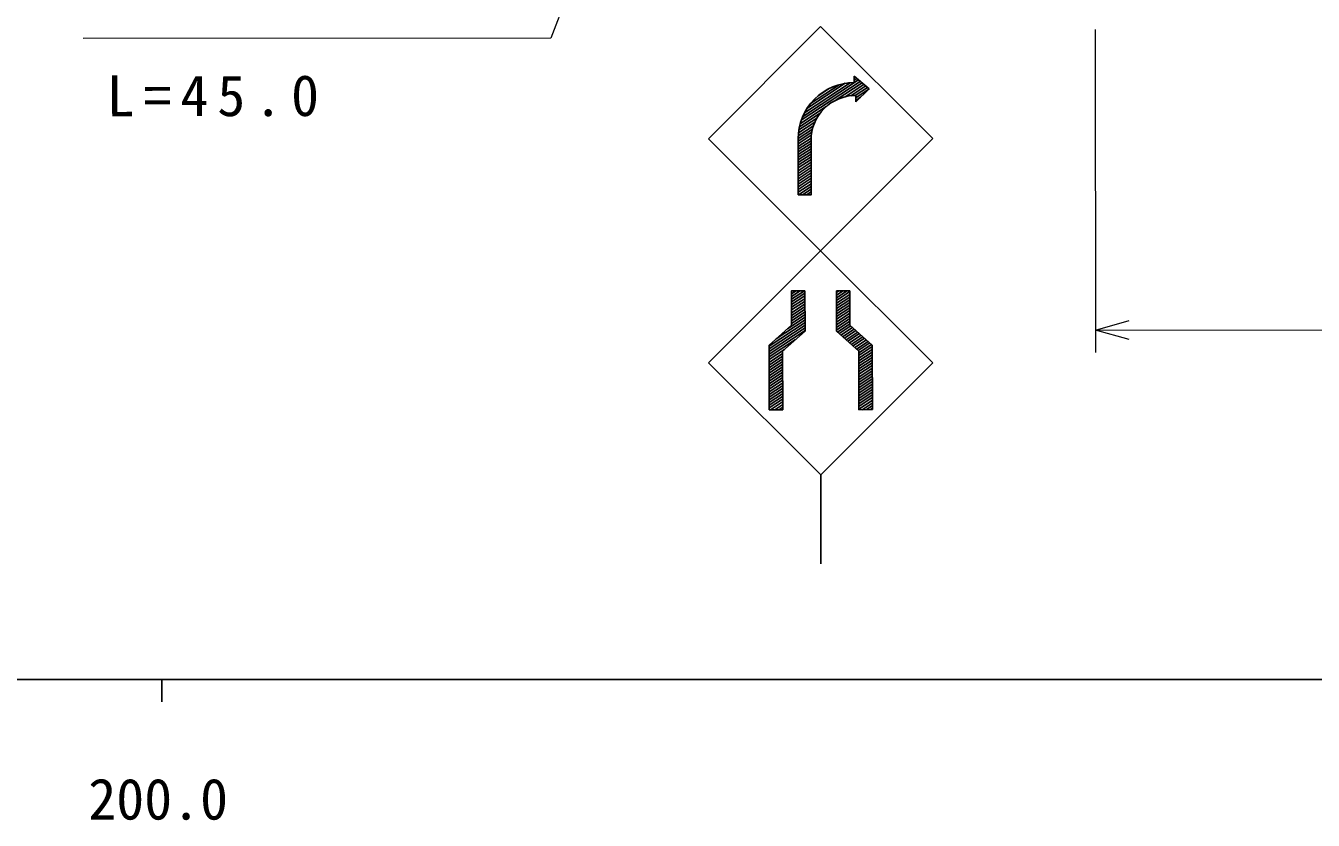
# Model space of a CAD drawing. Units: millimetres, scale not verified. Extents: x 40000 to 680000, y 20000 to 380000.
# Drawn here: x 261936 to 319374, y 198715 to 234156 of the extents above; entities that cross this region are included whole.
import ezdxf
from ezdxf.enums import TextEntityAlignment as Align

# ---------------------------------------------------------------- set-up
doc = ezdxf.new("R2010")
doc.units = ezdxf.units.MM
doc.header["$LTSCALE"] = 1000
for name, color, linetype, lineweight in [('M-STR-HTXT', 7, 'Continuous', 13), ('M-STR-STRC', 7, 'Continuous', 25), ('M-TTL-BAND', 7, 'Continuous', 25)]:
    doc.layers.add(name, color=color, linetype=linetype, lineweight=lineweight)
doc.styles.add('ＭＳ ゴシック', font='')
doc.styles.get('ＭＳ ゴシック').set_extended_font_data('MS Gothic')

msp = doc.modelspace()

# ---------------------------------------------------------------- hatches: boundary and pattern name
at = {"layer": 'M-STR-STRC'}
h = msp.add_hatch(dxfattribs=at)
h.set_pattern_fill('USER', color=256, style=0, pattern_type=2)
h.set_pattern_definition([(213.4043, (299664, 231523), (55.0543, -83.4806), [])])
h.paths.add_polyline_path([(296971, 226620), (296398, 226620), (296396, 229120), (296396, 229163), (296397, 229207), (296399, 229250), (296402, 229294), (296405, 229338), (296409, 229381), (296414, 229424), (296420, 229468), (296426, 229511), (296434, 229554), (296442, 229597), (296450, 229639), (296460, 229682), (296470, 229724), (296481, 229767), (296492, 229809), (296505, 229851), (296518, 229892), (296532, 229934), (296546, 229975), (296561, 230016), (296577, 230056), (296594, 230097), (296611, 230137), (296629, 230176), (296648, 230216), (296668, 230255), (296688, 230294), (296709, 230332), (296730, 230370), (296752, 230407), (296775, 230445), (296798, 230482), (296822, 230518), (296847, 230554), (296872, 230589), (296898, 230625), (296925, 230659), (296952, 230693), (296980, 230727), (297008, 230760), (297037, 230793), (297066, 230825), (297096, 230857), (297127, 230888), (297158, 230918), (297190, 230949), (297222, 230978), (297255, 231007), (297288, 231035), (297321, 231063), (297355, 231090), (297390, 231117), (297425, 231143), (297461, 231168), (297497, 231193), (297533, 231217), (297570, 231241), (297607, 231263), (297644, 231286), (297682, 231307), (297721, 231328), (297759, 231348), (297799, 231368), (297838, 231386), (297878, 231404), (297918, 231422), (297958, 231439), (297998, 231455), (298039, 231470), (298080, 231485), (298122, 231498), (298163, 231512), (298205, 231524), (298247, 231536), (298290, 231547), (298332, 231557), (298375, 231566), (298417, 231575), (298460, 231583), (298503, 231590), (298546, 231597), (298590, 231602), (298633, 231607), (298676, 231612), (298720, 231615), (298763, 231618), (298807, 231620), (298851, 231621), (298894, 231621), (298894, 231908), (299570, 231335), (298968, 230762), (298968, 231048), (298933, 231048), (298898, 231047), (298863, 231046), (298828, 231043), (298794, 231041), (298759, 231037), (298724, 231033), (298690, 231029), (298655, 231024), (298621, 231018), (298586, 231011), (298552, 231004), (298518, 230997), (298484, 230989), (298450, 230980), (298417, 230971), (298383, 230961), (298350, 230950), (298317, 230939), (298284, 230927), (298251, 230915), (298219, 230902), (298187, 230889), (298155, 230875), (298123, 230860), (298091, 230845), (298060, 230830), (298029, 230814), (297999, 230797), (297968, 230780), (297938, 230762), (297908, 230744), (297879, 230725), (297850, 230706), (297821, 230686), (297793, 230666), (297765, 230645), (297737, 230624), (297710, 230602), (297683, 230580), (297656, 230557), (297630, 230534), (297604, 230510), (297579, 230486), (297554, 230462), (297530, 230437), (297506, 230411), (297482, 230386), (297459, 230359), (297436, 230333), (297414, 230306), (297392, 230279), (297371, 230251), (297350, 230223), (297330, 230194), (297310, 230166), (297291, 230137), (297272, 230107), (297254, 230077), (297237, 230047), (297219, 230017), (297203, 229986), (297187, 229955), (297171, 229924), (297156, 229892), (297142, 229861), (297128, 229829), (297114, 229796), (297102, 229764), (297089, 229731), (297078, 229698), (297067, 229665), (297056, 229632), (297046, 229598), (297037, 229565), (297028, 229531), (297020, 229497), (297013, 229463), (297006, 229429), (296999, 229394), (296994, 229360), (296989, 229325), (296984, 229291), (296980, 229256), (296977, 229221), (296974, 229187), (296972, 229152), (296970, 229117), (296970, 229082), (296969, 229047)])
h = msp.add_hatch(dxfattribs=at)
h.set_pattern_fill('USER', color=256, style=0, pattern_type=2)
h.set_pattern_definition([(213.4043, (298027, 221669), (55.0543, -83.4806), [])])
h.paths.add_polyline_path([(295704, 217028), (295104, 217027), (295102, 219903), (296101, 220803), (296100, 222333), (296700, 222333), (296701, 220536), (295702, 219637)])
h = msp.add_hatch(dxfattribs=at)
h.set_pattern_fill('USER', color=256, style=0, pattern_type=2)
h.set_pattern_definition([(213.4043, (301626, 220870), (55.0543, -83.4806), [])])
h.paths.add_polyline_path([(299704, 217031), (299104, 217030), (299102, 219639), (298101, 220537), (298100, 222334), (298700, 222335), (298701, 220805), (299702, 219907)])

# ---------------------------------------------------------------- linework, layer by layer
at = {"layer": 'M-STR-HTXT'}
for p, q in [((294433, 257380), (285357, 233597)), ((309652, 233995), (309661, 219583)), ((285357, 233597), (264503, 233584)), ((309661, 220583), (311160, 221012)), ((309661, 220583), (372612, 220624)), ((311161, 220153), (309661, 220583))]:
    msp.add_line(p, q, dxfattribs=at)
at = {"layer": 'M-STR-STRC'}
for p, q in [((297393, 234120), (292396, 229117)), ((302396, 229124), (297393, 234120)), ((298894, 231908), (299570, 231335)), ((298894, 231908), (298894, 231621)), ((298968, 230762), (299570, 231335)), ((298968, 231048), (298968, 230762)), ((292396, 229117), (297399, 224120)), ((296398, 226620), (296396, 229120)), ((296971, 226620), (296969, 229047)), ((297399, 224120), (302396, 229124)), ((296398, 226620), (296971, 226620)), ((297399, 224120), (292402, 219117)), ((302402, 219124), (297399, 224120)), ((296700, 222333), (296100, 222333)), ((296101, 220803), (296100, 222333)), ((296700, 222333), (296701, 220536)), ((298100, 222334), (298700, 222335)), ((298101, 220537), (298100, 222334)), ((298700, 222335), (298701, 220805)), ((295102, 219903), (296101, 220803)), ((298701, 220805), (299702, 219907)), ((296701, 220536), (295702, 219637)), ((299102, 219639), (298101, 220537)), ((295104, 217027), (295102, 219903)), ((295702, 219637), (295704, 217028)), ((299104, 217030), (299102, 219639)), ((299702, 219907), (299704, 217031)), ((292402, 219117), (297406, 214120)), ((297406, 214120), (302402, 219124)), ((295104, 217027), (295704, 217028)), ((299104, 217030), (299704, 217031)), ((297406, 214120), (297408, 210157))]:
    msp.add_line(p, q, dxfattribs=at)
for centre, radius in [((298896, 229121), 2500), ((298969, 229048), 2000)]:
    msp.add_arc(centre, radius, 90.0372, 180.0372, dxfattribs=at)
at = {"layer": 'M-TTL-BAND'}
for p, q in [((40000, 205000), (579000, 205000)), ((268000, 205000), (268000, 204000))]:
    msp.add_line(p, q, dxfattribs=at)

# ---------------------------------------------------------------- texts
at = {"layer": 'M-STR-HTXT', "insert": (265545, 230088), "char_height": 1833, "attachment_point": 7, "rotation": 0.078, "style": 'ＭＳ ゴシック'}
msp.add_mtext('\\T1.32;L=45.0', dxfattribs=at)
at = {"layer": 'M-TTL-BAND', "style": 'ＭＳ ゴシック'}
msp.add_text('200.0', height=1833, dxfattribs=at).set_placement((267844, 198195), align=Align.BOTTOM_CENTER)

doc.saveas('drawing.dxf')
